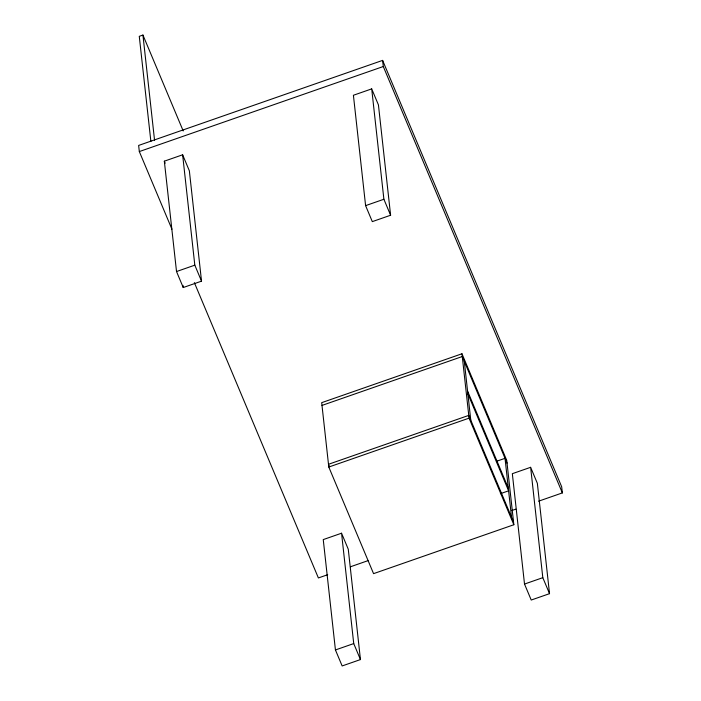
<?xml version="1.0" encoding="UTF-8"?>
<svg xmlns="http://www.w3.org/2000/svg" width="701" height="701" viewBox="0 0 701 701"><rect width="100%" height="100%" fill="white"/><g stroke="black" fill="none" stroke-linecap="round" stroke-linejoin="round"><path stroke-width="1.05" d="M183.206 130.947L142.934 35.05L139.271 36.329L150.881 141.462M538.578 501.197L562.36 492.908L561.676 486.774L382.615 60.391L138.64 145.431L139.324 151.565L171.92 229.183M139.324 151.565L383.289 66.525L382.615 60.391M164.332 161.177L182.628 154.798L189.349 170.79L201.529 281.154L183.233 287.533L176.521 271.541L164.332 161.177L165.173 163.175M371.705 88.887L353.409 95.266L365.598 205.638L372.31 221.621L390.606 215.242L378.426 104.878L371.705 88.887L383.894 199.259L390.606 215.242M176.521 271.541L194.817 265.162L182.628 154.798M365.598 205.638L383.894 199.259M461.968 353.768L321.689 402.663L328.795 467.041L373.563 573.646L513.842 524.742L506.735 460.364L461.968 353.768L469.074 418.147L513.842 524.742M321.987 405.423L462.274 356.529L507.042 463.124M328.795 467.041L469.074 418.147M496.772 461.205L505.027 458.323L511.52 517.189M341.553 533.216L323.249 539.595L335.437 649.958L342.149 665.95L360.454 659.571L348.266 549.207L341.553 533.216L353.733 643.579L360.454 659.571M530.631 467.313L512.335 473.683L524.514 584.056L531.227 600.038L549.531 593.668L537.343 483.296L530.631 467.313L542.811 577.677L549.531 593.668M500.383 493.688L508.611 490.823L467.874 393.822M327.691 574.706L318.385 577.948L194.352 282.608M350.43 566.785L368.007 560.651M511.704 510.565L515.84 509.128M335.437 649.958L353.733 643.579M524.514 584.056L542.811 577.677M383.289 66.525L562.36 492.908M467.567 391.062L508.304 488.062M513.535 521.982L468.776 415.386L328.489 464.29L329.295 466.209M194.817 265.162L201.529 281.154M464.29 361.322L470.783 420.179M182.996 285.368L183.233 287.533M142.934 35.05L154.544 140.182"/></g></svg>
